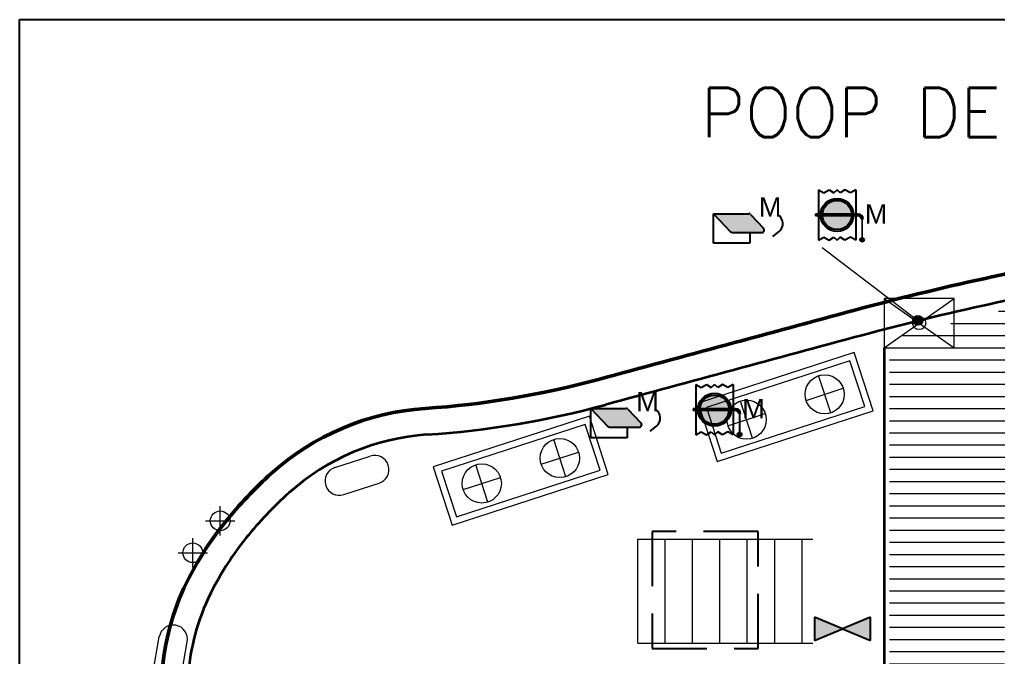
# Model space of a CAD drawing. Header units: millimetres. Extents: x -5000 to 92500, y -73000 to 27580.
# Drawn here: x -5000 to 3945, y -7832 to -2000 of the extents above; entities that cross this region are included whole.
import ezdxf
from ezdxf.enums import TextEntityAlignment as Align

# ---------------------------------------------------------------- set-up
doc = ezdxf.new("R2010")
doc.units = ezdxf.units.MM
doc.linetypes.add('DASHED_S', pattern=[750, 500, -250])
for name, color, linetype, lineweight in [('DASHED', 8, 'DASHED_S', 25), ('DETAIL', 9, 'Continuous', 13), ('HULL', 7, 'Continuous', 50), ('LEADER', 6, 'Continuous', 13), ('STAIR', 6, 'Continuous', 18), ('STRUCT', 7, 'Continuous', 35), ('SYM-FF', 1, 'Continuous', 18), ('TEXT', 7, 'Continuous', 18)]:
    doc.layers.add(name, color=color, linetype=linetype, lineweight=lineweight)
for name, color, linetype in [('dotted', 140, 'Continuous'), ('HATCH', 1, 'Continuous'), ('INER2', 151, 'Continuous'), ('SYMBOL', 31, 'Continuous'), ('VENT', 210, 'Continuous')]:
    doc.layers.add(name, color=color, linetype=linetype)
doc.styles.add('ARIAL', font='arial.ttf')
doc.styles.add('ROMANS', font='romans.shx')
picture_1 = doc.add_image_def('image1.png', size_in_pixel=(1175, 900))

# ---------------------------------------------------------------- blocks, each defined once
blk = doc.blocks.new('mm')
at = {"layer": 'HATCH'}
blk.add_hatch(color=3, dxfattribs=at).paths.add_polyline_path([(-2247.176, -952.897, 0.205997), (-2247.217, -952.88), (-2247.988, -952.88), (-2247.614, -953.276, 0.205997), (-2247.574, -953.293), (-2246.932, -953.293, 0.657476), (-2246.891, -953.199)])
at = {"layer": 'dotted', "color": 6}
for p, q in [((-2247.978, -952.88), (-2247.604, -953.276)), ((-2247.978, -952.88), (-2247.207, -952.88)), ((-2247.978, -953.527), (-2247.978, -952.88)), ((-2247.166, -952.897), (-2246.881, -953.199)), ((-2247.563, -953.293), (-2246.921, -953.293)), ((-2247.182, -953.293), (-2247.182, -953.527)), ((-2246.678, -953.38), (-2246.539, -953.273)), ((-2247.182, -953.527), (-2247.978, -953.527))]:
    blk.add_line(p, q, dxfattribs=at)
blk.add_lwpolyline([(-2246.678, -953.38), (-2246.539, -953.273)], dxfattribs=at)
for centre, radius, start, end in [((-2247.207, -952.935), 0.0558, 43.4403, 90), ((-2246.696, -953.096), 0.237, 311.7236, 57.1221), ((-2247.563, -953.237), 0.0558, 223.4403, 270), ((-2246.921, -953.237), 0.0558, 270, 43.4403)]:
    blk.add_arc(centre, radius, start, end, dxfattribs=at)
at = {"layer": 'dotted', "color": 6, "style": 'ARIAL'}
blk.add_text('M', height=0.424, dxfattribs=at).set_placement((-2246.984, -952.945))
blk = doc.blocks.new('VENT')
at = {"layer": 'INER2'}
h = blk.add_hatch(color=3, dxfattribs=at)
h.paths.add_polyline_path([(1723.919, -4113.066, 0.395683), (1723.599, -4113.366), (1723.919, -4113.366)])
h.paths.add_polyline_path([(1724.239, -4113.366, 0.395683), (1723.919, -4113.066), (1723.919, -4113.366)])
h.paths.add_polyline_path([(1723.919, -4113.407), (1723.919, -4113.708, 0.395683), (1724.239, -4113.407)])
h.paths.add_polyline_path([(1723.919, -4113.407), (1723.599, -4113.407, 0.395683), (1723.919, -4113.708)])
at = {"layer": 'SYMBOL'}
h = blk.add_hatch(color=256, dxfattribs=at)
h.paths.add_polyline_path([(1723.919, -4113.025), (1723.919, -4113.066, -0.414214), (1724.24, -4113.387), (1724.281, -4113.387, 0.414214)])
h.paths.add_polyline_path([(1723.919, -4113.066), (1723.919, -4113.025, 0.414214), (1723.557, -4113.387), (1723.598, -4113.387, -0.414214)])
h.paths.add_polyline_path([(1723.598, -4113.387), (1723.557, -4113.387, 0.414214), (1723.919, -4113.749), (1723.919, -4113.708, -0.414214)])
h.paths.add_polyline_path([(1724.281, -4113.387), (1724.24, -4113.387, -0.414214), (1723.919, -4113.708), (1723.919, -4113.749, 0.414214)])
h = blk.add_hatch(color=256, dxfattribs=at)
h.paths.add_polyline_path([(1723.919, -4113.366), (1723.599, -4113.366, 0.015921), (1723.598, -4113.387), (1723.919, -4113.387)])
h.paths.add_polyline_path([(1723.558, -4113.366), (1723.511, -4113.366), (1723.511, -4113.387), (1723.557, -4113.387, -0.014121)])
h.paths.add_polyline_path([(1723.511, -4113.366), (1723.448, -4113.366), (1723.448, -4113.387), (1723.511, -4113.387)])
h.paths.add_polyline_path([(1724.239, -4113.366), (1723.919, -4113.366), (1723.919, -4113.387), (1724.24, -4113.387, 0.015921)])
h.paths.add_polyline_path([(1724.327, -4113.366), (1724.28, -4113.366, -0.014121), (1724.281, -4113.387), (1724.327, -4113.387)])
h.paths.add_polyline_path([(1724.38, -4113.366), (1724.327, -4113.366), (1724.327, -4113.387), (1724.38, -4113.387)])
h = blk.add_hatch(color=256, dxfattribs=at)
h.paths.add_polyline_path([(1723.511, -4113.387), (1723.448, -4113.387), (1723.448, -4113.407), (1723.511, -4113.407)])
h.paths.add_polyline_path([(1723.557, -4113.387), (1723.511, -4113.387), (1723.511, -4113.407), (1723.558, -4113.407, -0.014121)])
blk.add_hatch(color=256, dxfattribs=at).paths.add_polyline_path([(1723.919, -4113.387), (1723.598, -4113.387, 0.015921), (1723.599, -4113.407), (1723.919, -4113.407)])
h = blk.add_hatch(color=256, dxfattribs=at)
h.paths.add_polyline_path([(1724.24, -4113.387), (1723.919, -4113.387), (1723.919, -4113.407), (1724.239, -4113.407, 0.015921)])
h.paths.add_polyline_path([(1724.327, -4113.387), (1724.281, -4113.387, -0.014121), (1724.28, -4113.407), (1724.327, -4113.407)])
h.paths.add_polyline_path([(1724.38, -4113.387), (1724.327, -4113.387), (1724.327, -4113.407), (1724.38, -4113.407)])
h = blk.add_hatch(color=256, dxfattribs=at)
h.paths.add_polyline_path([(1724.444, -4113.387), (1724.38, -4113.387), (1724.38, -4113.407, -0.414214), (1724.448, -4113.475), (1724.489, -4113.475, 0.24158)])
h.paths.add_polyline_path([(1724.38, -4113.366), (1724.38, -4113.387), (1724.444, -4113.387, 0.156931)])
h = blk.add_hatch(color=256, dxfattribs=at)
h.paths.add_polyline_path([(1724.425, -4113.93, 1), (1724.513, -4113.93, 1)])
h.paths.add_polyline_path([(1724.495, -4113.93, -1), (1724.443, -4113.93, -1)])
at = {"layer": 'dotted', "color": 6}
for p, q in [((1723.51, -4112.833), (1723.51, -4113.941)), ((1723.51, -4112.833), (1723.628, -4112.904)), ((1723.628, -4112.904), (1723.746, -4112.833)), ((1723.746, -4112.833), (1723.847, -4112.9)), ((1723.847, -4112.9), (1723.918, -4112.833)), ((1723.989, -4112.9), (1723.918, -4112.833)), ((1724.091, -4112.833), (1723.989, -4112.9)), ((1724.209, -4112.904), (1724.091, -4112.833)), ((1724.327, -4112.833), (1724.209, -4112.904)), ((1724.327, -4112.833), (1724.327, -4113.941)), ((1723.448, -4113.366), (1723.448, -4113.407)), ((1724.38, -4113.366), (1723.448, -4113.366)), ((1724.38, -4113.407), (1723.448, -4113.407)), ((1724.38, -4113.407), (1724.38, -4113.366)), ((1724.448, -4113.475), (1724.489, -4113.475)), ((1723.51, -4113.941), (1723.628, -4113.87)), ((1723.628, -4113.87), (1723.746, -4113.941)), ((1723.746, -4113.941), (1723.847, -4113.874)), ((1723.847, -4113.874), (1723.918, -4113.941)), ((1723.989, -4113.874), (1723.918, -4113.941)), ((1724.091, -4113.941), (1723.989, -4113.874)), ((1724.209, -4113.87), (1724.091, -4113.941)), ((1724.327, -4113.941), (1724.209, -4113.87))]:
    blk.add_line(p, q, dxfattribs=at)
for centre, radius in [((1723.918, -4113.387), 0.362), ((1723.918, -4113.387), 0.321), ((1724.468, -4113.93), 0.0438), ((1724.468, -4113.93), 0.0263)]:
    blk.add_circle(centre, radius, dxfattribs=at)
for radius in [0.109, 0.068]:
    blk.add_arc((1724.38, -4113.475), radius, 0, 90, dxfattribs=at)
at = {"layer": 'SYMBOL', "const_width": 0.0408}
blk.add_lwpolyline([(1724.469, -4113.475), (1724.469, -4113.886)], dxfattribs=at)
at = {"layer": 'dotted', "color": 6, "style": 'ARIAL'}
blk.add_text('M', height=0.424, dxfattribs=at).set_placement((1724.526, -4113.575))
blk = doc.blocks.new('FPR-MACHINERY SPACES VENTILATION FIRE DUMPING_FLAP')
at = {"layer": 'dotted', "color": 6, "xscale": 0.45989954711139, "yscale": 0.45989954711139}
blk.add_blockref('mm', (1033.0839, 438.2569), dxfattribs=at)
at = {"layer": 'VENT', "xscale": 0.45989954711139, "yscale": 0.45989954711139}
blk.add_blockref('VENT', (-792.3437, 1891.7595), dxfattribs=at)
blk = doc.blocks.new('FPR-ISOLATING VALVE')
at = {"layer": 'HATCH'}
h = blk.add_hatch(color=256, dxfattribs=at)
h.paths.add_polyline_path([(-0.0008, 0), (-0.2817, 0.1167), (-0.2817, -0.1167)])
h.paths.add_polyline_path([(0.2815, -0.1167), (0.2815, 0.1167), (-0.0008, 0)])
at = {"layer": 'dotted', "color": 6}
for p, q in [((-0.2815, 0.1167), (-0.2815, -0.1167)), ((-0.0006, 0), (-0.2815, 0.1167)), ((0.2817, 0.1167), (-0.0006, 0)), ((0.2817, -0.1167), (0.2817, 0.1167)), ((-0.2815, -0.1167), (-0.0006, 0)), ((-0.0006, 0), (0.2817, -0.1167))]:
    blk.add_line(p, q, dxfattribs=at)

msp = doc.modelspace()

# ---------------------------------------------------------------- hatches: boundary and pattern name
at = {"layer": 'DETAIL'}
h = msp.add_hatch(dxfattribs=at)
h.set_pattern_fill('LINE', scale=35)
h.paths.add_polyline_path([(2950, -4920), (5000, -4400), (9300, -3960), (15000, -3710), (15000, -6160), (14230, -6160), (14230, -6520), (4000, -6520), (4000, -15480), (14230, -15480), (14230, -15840), (15000, -15840), (15000, -18290), (9300, -18040), (5000, -17600), (2950, -17080)])
at = {"layer": 'LEADER'}
h = msp.add_hatch(color=7, dxfattribs=at)
h.dxf.hatch_style = 1
h.paths.add_polyline_path([(3253, -4750), (3239.8, -4718.2), (3208, -4705), (3176.2, -4718.2), (3163, -4750), (3176.2, -4781.8), (3208, -4795), (3239.8, -4781.8)])

# ---------------------------------------------------------------- linework, layer by layer
at = {"layer": 'DASHED'}
for p, q in [((1750, -6680), (780, -6680)), ((780, -6680), (780, -7750)), ((1750, -7750), (1750, -6680)), ((780, -7750), (1750, -7750))]:
    msp.add_line(p, q, dxfattribs=at)
at = {"layer": 'DETAIL'}
for p, q in [((3540, -4550), (2900, -4550)), ((2900, -4550), (2900, -5000)), ((2900, -5000), (3540, -4550)), ((2900, -4550), (3540, -5000)), ((3540, -5000), (3540, -4550)), ((2900, -5000), (3540, -5000)), ((2626.8, -5043.9), (1200.2, -5507.5)), ((2799.8, -5576.5), (2626.8, -5043.9)), ((2588.2, -5119.5), (1275.8, -5546)), ((2724.2, -5538), (2588.2, -5119.5)), ((2412, -5596.5), (2301.3, -5255.7)), ((2186.2, -5481.5), (2527.1, -5370.7)), ((1200.2, -5507.5), (1373.2, -6040.1)), ((1411.8, -5964.5), (2724.2, -5538)), ((1698.7, -5828.3), (1588, -5487.5)), ((206.8, -5626.9), (-1219.8, -6090.5)), ((379.8, -6159.5), (206.8, -5626.9)), ((1275.8, -5546), (1411.8, -5964.5)), ((1373.2, -6040.1), (2799.8, -5576.5)), ((1472.9, -5713.3), (1813.8, -5602.5)), ((168.2, -5702.5), (-1144.2, -6129)), ((304.2, -6121), (168.2, -5702.5)), ((-8, -6179.5), (-118.7, -5838.7)), ((-2118.9, -6095.9), (-1795.5, -5990.8)), ((-233.8, -6064.5), (107.1, -5953.7)), ((-721.3, -6411.3), (-832, -6070.5)), ((-1219.8, -6090.5), (-1046.8, -6623.1)), ((-1144.2, -6129), (-1008.2, -6547.5)), ((-1046.8, -6623.1), (379.8, -6159.5)), ((-1008.2, -6547.5), (304.2, -6121)), ((-2038.5, -6343.2), (-1715.1, -6238.1)), ((-947.1, -6296.3), (-606.2, -6185.5)), ((-3167, -6718), (-3167, -6448)), ((-3302, -6583), (-3032, -6583)), ((-3417, -7010), (-3417, -6740)), ((-3552, -6875), (-3282, -6875)), ((-3782.5, -7977.8), (-3723.5, -7643)), ((-3526.5, -8023), (-3467.5, -7688.2))]:
    msp.add_line(p, q, dxfattribs=at)
for centre, radius in [((3220, -4775), 60), ((2356.6, -5426.1), 179.2), ((1643.4, -5657.9), 179.2), ((-63.4, -6009.1), 179.2), ((-776.6, -6240.9), 179.2), ((-3167, -6583), 90), ((-3417, -6875), 90)]:
    msp.add_circle(centre, radius, dxfattribs=at)
for centre, start, end in [((-1755.3, -6114.5), 288, 108), ((-2078.7, -6219.5), 108, 288), ((-3595.5, -7665.6), 350, 170)]:
    msp.add_arc(centre, 130, start, end, dxfattribs=at)
at = {"layer": 'HULL'}
for centre, radius, start, end in [((9059.8, -28432.7), 24629.6, 99.48765, 105.1276), ((3635982.3, -13444709), 13922508.5, 105.12759636, 105.13758175), ((-1853, 2631.8), 8206.5, 273.90373, 285.13758), ((-1134.9, -7892.4), 2342.2, 93.90373, 131.93142), ((-172.2, -8964.2), 3782.7, 131.93142, 141.15352), ((-751.5, -8497.6), 3038.9, 141.15352, 152.61926), ((-1415.6, -8153.6), 2291, 152.61926, 174.33579)]:
    msp.add_arc(centre, radius, start, end, dxfattribs=at)
at = {"layer": 'LEADER'}
msp.add_line((2333, -4083), (3208, -4750), dxfattribs=at)
msp.add_circle((3208, -4750), 45, dxfattribs=at)
at = {"layer": 'STAIR'}
for p, q in [((650, -6750), (2250, -6750)), ((650, -7700), (650, -6750)), ((900, -7700), (900, -6750)), ((1150, -7700), (1150, -6750)), ((1400, -7700), (1400, -6750)), ((1650, -7700), (1650, -6750)), ((1900, -7700), (1900, -6750)), ((2150, -7700), (2150, -6750)), ((650, -7700), (2250, -7700))]:
    msp.add_line(p, q, dxfattribs=at)
at = {"layer": 'STRUCT'}
msp.add_line((2900, -5000), (2900, -11000), dxfattribs=at)
for centre, radius, start, end in [((9059.8, -28432.7), 24389.6, 99.48765, 105.1276), ((3635982.3, -13444709), 13922268.5, 105.12759636, 105.13758175), ((-1853, 2631.8), 8446.5, 273.90373, 285.13758), ((-1134.9, -7892.4), 2102.2, 93.90373, 131.93142), ((-172.2, -8964.2), 3542.7, 131.93142, 141.15352), ((-751.5, -8497.6), 2798.9, 141.15352, 152.61926), ((-1415.6, -8153.6), 2051, 152.61926, 174.33579)]:
    msp.add_arc(centre, radius, start, end, dxfattribs=at)

# ---------------------------------------------------------------- block references
at = {"layer": 'SYM-FF', "xscale": 906.54, "yscale": 906.54}
for name, p in [('FPR-MACHINERY SPACES VENTILATION FIRE DUMPING_FLAP', (2030, -3800)), ('FPR-MACHINERY SPACES VENTILATION FIRE DUMPING_FLAP', (910, -5580)), ('FPR-ISOLATING VALVE', (2520, -7570))]:
    msp.add_blockref(name, p, dxfattribs=at)

# ---------------------------------------------------------------- texts
at = {"layer": 'TEXT', "style": 'ROMANS'}
msp.add_text('POOP DECK', height=450, dxfattribs=at).set_placement((3000, -2850), align=Align.MIDDLE_CENTER)

# ---------------------------------------------------------------- pictures from other files: only their frames are drawn
at = {"layer": '0-REFERENCE-IMAGE'}
image = msp.add_image(picture_1, insert=(-5000, -20000), size_in_units=(23500, 18000), dxfattribs=dict(at, fade=50))

doc.saveas('drawing.dxf')
